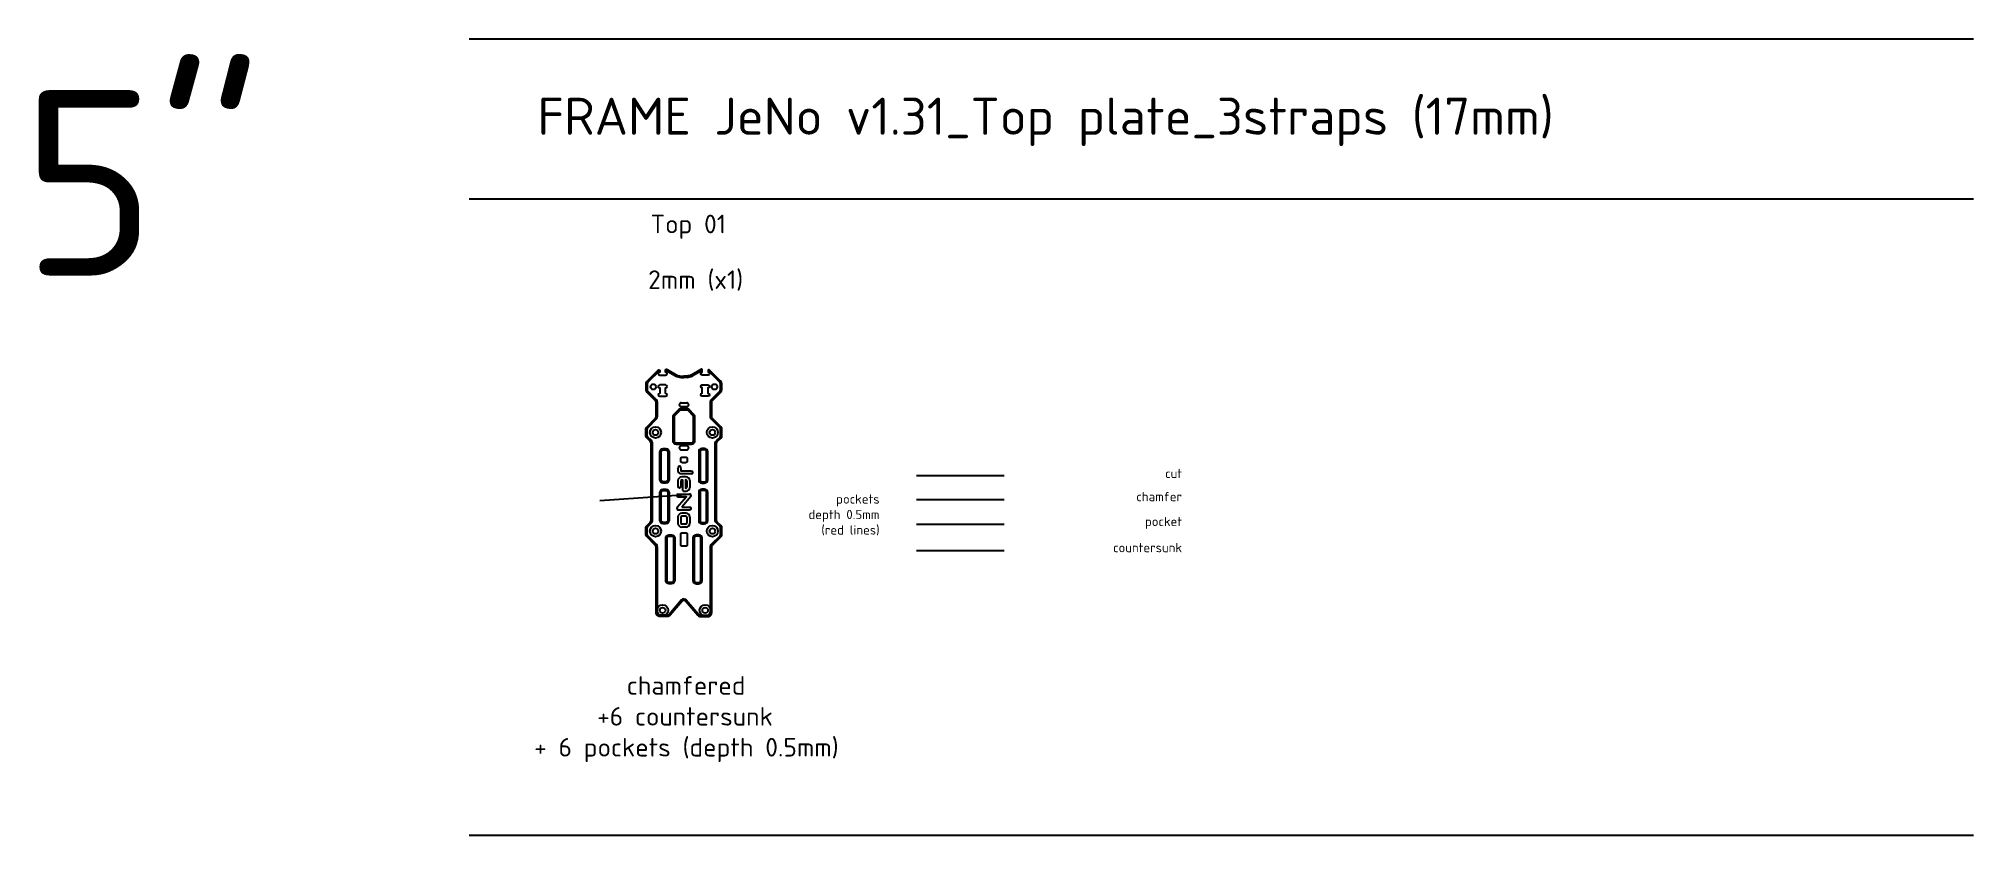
# Model space of a CAD drawing. Header units: millimetres. Extents: x -232 to 812, y 0 to 429.
import ezdxf

# ---------------------------------------------------------------- set-up
doc = ezdxf.new("R2010")
doc.units = ezdxf.units.MM
doc.linetypes.add('JIS_09_08', pattern=[10.75, 8, -0.55, 0.55, -0.55, 0.55, -0.55])
for name, color, linetype in [('Calque1', 150, 'Continuous'), ('Calque1_chamfered', 40, 'Continuous'), ('Calque1_countersunk', 90, 'Continuous'), ('Calque1_pocket', 10, 'Continuous')]:
    doc.layers.add(name, color=color, linetype=linetype)
doc.styles.get("Standard").update_dxf_attribs({"font": 'arial.ttf'})

msp = doc.modelspace()

# ---------------------------------------------------------------- linework, layer by layer
msp.add_line((117.1, 183.5), (70.6, 180.3))
at = {"layer": 'Calque1'}
for p, q in [((0, 429.5), (811.7, 429.5)), ((0, 343.2), (811.7, 343.2)), ((114.5, 233.2), (117.4, 233.2)), ((117.4, 231), (114.5, 231)), ((117.4, 210), (114.5, 210)), ((114.5, 207.8), (117.4, 207.8)), ((241.4, 193.9), (288.7, 193.9)), ((0, 0), (811.7, 0))]:
    msp.add_line(p, q, dxfattribs=at)
for points in [[(115.9, 126.8, 0.219685), (115.2, 126.4), (108.5, 118.6, -0.219685), (107, 117.9), (102.9, 117.9, -0.414214), (100.9, 119.9), (100.9, 155.2, 0.198912), (100.3, 156.6), (96, 160.9, -0.198912), (95.4, 162.4), (95.4, 165.6, -0.198912), (96, 167), (97.7, 168.7, 0.198912), (98.3, 170.1), (98.3, 211, 0.198912), (97.7, 212.5), (96, 214.2, -0.198912), (95.4, 215.6), (95.4, 218.8, -0.198912), (96, 220.2), (100.3, 224.6, 0.198912), (100.9, 226), (100.9, 233.6, 0.198912), (100.6, 234.3), (96.1, 238.8, -0.198912), (95.5, 240.2), (95.5, 241.8), (95.5, 243.5, -0.198912), (96.1, 244.9), (102, 250.8, -0.668179), (102.9, 250.5), (102.9, 249.7, 1), (102.9, 248.1), (106, 248.1, 1.000028), (106, 249.7), (106, 250.8, -0.58149), (106.8, 251.2), (111.7, 248.3, 0.134807), (114.3, 247.6), (115.9, 247.6)], [(115.9, 126.8, -0.219685), (116.7, 126.4), (123.4, 118.6, 0.219685), (124.9, 117.9), (128.9, 117.9, 0.414214), (130.9, 119.9), (130.9, 155.2, -0.198912), (131.5, 156.6), (135.9, 160.9, 0.198912), (136.4, 162.4), (136.4, 165.6, 0.198912), (135.9, 167), (134.1, 168.7, -0.198912), (133.5, 170.1), (133.5, 211, -0.198912), (134.1, 212.5), (135.9, 214.2, 0.198912), (136.4, 215.6), (136.4, 218.8, 0.198912), (135.9, 220.2), (131.5, 224.6, -0.198912), (130.9, 226), (130.9, 233.6, -0.198912), (131.2, 234.3), (135.7, 238.8, 0.198912), (136.3, 240.2), (136.3, 241.8), (136.3, 243.5, 0.198912), (135.7, 244.9), (129.8, 250.8, 0.668179), (129, 250.5), (129, 249.7, -1), (129, 248.1), (125.8, 248.1, -1.000028), (125.8, 249.7), (125.8, 250.8, 0.58149), (125, 251.2), (120.1, 248.3, -0.134807), (117.6, 247.6), (115.9, 247.6)]]:
    msp.add_lwpolyline(points, format="xyb", dxfattribs=at)
for points in [[(106, 236.7, 1), (106, 238.3), (106, 241.2, 1), (106, 242.8), (102.9, 242.8, 1), (102.9, 241.2), (102.9, 238.3, 1), (102.9, 236.7)], [(125.8, 236.7, -1), (125.8, 238.3), (125.8, 241.2, -1), (125.8, 242.8), (128.9, 242.8, -1), (128.9, 241.2), (128.9, 238.3, -1), (128.9, 236.7)], [(114.4, 229.4), (117.5, 229.4, -0.198912), (118.2, 229.1), (120.6, 226.6, -0.198912), (120.9, 225.9), (120.9, 212.4, -0.414214), (119.9, 211.4), (111.9, 211.4, -0.414214), (110.9, 212.4), (110.9, 225.9, -0.198912), (111.2, 226.6), (113.7, 229.1, -0.198912)], [(104.7, 207.8), (106.2, 207.8, -0.414214), (107.2, 206.8), (107.2, 191.6, -0.414214), (106.2, 190.6), (104.7, 190.6, -0.414214), (103.7, 191.6), (103.7, 206.8, -0.414214)], [(127.1, 207.8), (125.6, 207.8, 0.414214), (124.6, 206.8), (124.6, 191.6, 0.414214), (125.6, 190.6), (127.1, 190.6, 0.414214), (128.1, 191.6), (128.1, 206.8, 0.414214)], [(104.7, 185.9), (106.2, 185.9, -0.414214), (107.2, 184.9), (107.2, 169.7, -0.414214), (106.2, 168.7), (104.7, 168.7, -0.414214), (103.7, 169.7), (103.7, 184.9, -0.414214)], [(127.1, 185.9), (125.6, 185.9, 0.414214), (124.6, 184.9), (124.6, 169.7, 0.414214), (125.6, 168.7), (127.1, 168.7, 0.414214), (128.1, 169.7), (128.1, 184.9, 0.414214)], [(107.8, 161.3), (109.3, 161.3, -0.414214), (110.3, 160.3), (110.3, 137.3, -0.414214), (109.3, 136.3), (107.8, 136.3, -0.414214), (106.8, 137.3), (106.8, 160.3, -0.414214)], [(124, 161.3), (122.5, 161.3, 0.414214), (121.5, 160.3), (121.5, 137.3, 0.414214), (122.5, 136.3), (124, 136.3, 0.414214), (125, 137.3), (125, 160.3, 0.414214)]]:
    msp.add_lwpolyline(points, format="xyb", close=True, dxfattribs=at)
for centre in [(99.4, 241.8), (132.4, 241.8), (100.6, 217.2), (131.3, 217.2), (100.6, 164), (131.3, 164), (104.4, 121.3), (127.4, 121.3)]:
    msp.add_circle(centre, 1.5, dxfattribs=at)
for centre, start, end in [((114.5, 232.1), 90, 270), ((117.4, 232.1), 270, 90), ((114.5, 208.9), 90, 270), ((117.4, 208.9), 270, 90)]:
    msp.add_arc(centre, 1.1, start, end, dxfattribs=at)
at = {"layer": 'Calque1_chamfered'}
for p, q in [((106, 250.8), (111.3, 247.7)), ((125.8, 250.8), (120.5, 247.7)), ((114.3, 246.9), (115.9, 246.9)), ((117.6, 246.9), (115.9, 246.9)), ((241.4, 181.1), (288.7, 181.1))]:
    msp.add_line(p, q, dxfattribs=at)
for points in [[(115.9, 127.5, 0.219685), (114.6, 126.9), (107.9, 119, -0.219685), (107, 118.6), (102.9, 118.6, -0.414214), (101.6, 119.9), (101.6, 155.2, 0.198912), (100.8, 157.1), (96.5, 161.4, -0.198912), (96.1, 162.4), (96.1, 165.6, -0.198912), (96.5, 166.5), (98.2, 168.2, 0.198912), (99, 170.1), (99, 211, 0.198912), (98.2, 213), (96.5, 214.7, -0.198912), (96.1, 215.6), (96.1, 218.8, -0.198912), (96.5, 219.7), (100.8, 224.1, 0.198912), (101.6, 226), (101.6, 233.6, 0.198912), (101.1, 234.8), (96.6, 239.3, -0.198912), (96.2, 240.2), (96.2, 241.8), (96.2, 243.5, -0.198912), (96.6, 244.4), (102.9, 250.6)], [(115.9, 127.5, -0.219685), (117.2, 126.9), (123.9, 119, 0.219685), (124.9, 118.6), (128.9, 118.6, 0.414214), (130.2, 119.9), (130.2, 155.2, -0.198912), (131, 157.1), (135.4, 161.4, 0.198912), (135.7, 162.4), (135.7, 165.6, 0.198912), (135.4, 166.5), (133.6, 168.2, -0.198912), (132.8, 170.1), (132.8, 211, -0.198912), (133.6, 213), (135.4, 214.7, 0.198912), (135.7, 215.6), (135.7, 218.8, 0.198912), (135.4, 219.7), (131, 224.1, -0.198912), (130.2, 226), (130.2, 233.6, -0.198912), (130.7, 234.8), (135.2, 239.3, 0.198912), (135.6, 240.2), (135.6, 241.8), (135.6, 243.5, 0.198912), (135.2, 244.4), (129, 250.6)]]:
    msp.add_lwpolyline(points, format="xyb", dxfattribs=at)
for points in [[(114.4, 230.1), (117.5, 230.1, -0.198912), (118.7, 229.6), (121.1, 227.1, -0.198912), (121.6, 225.9), (121.6, 212.4, -0.414214), (119.9, 210.7), (111.9, 210.7, -0.414214), (110.2, 212.4), (110.2, 225.9, -0.198912), (110.7, 227.1), (113.2, 229.6, -0.198912)], [(104.7, 208.5), (106.2, 208.5, -0.414214), (107.9, 206.8), (107.9, 191.6, -0.414214), (106.2, 189.9), (104.7, 189.9, -0.414214), (103, 191.6), (103, 206.8, -0.414214)], [(127.1, 208.5), (125.6, 208.5, 0.414214), (123.9, 206.8), (123.9, 191.6, 0.414214), (125.6, 189.9), (127.1, 189.9, 0.414214), (128.8, 191.6), (128.8, 206.8, 0.414214)], [(104.7, 186.6), (106.2, 186.6, -0.414214), (107.9, 184.9), (107.9, 169.7, -0.414214), (106.2, 168), (104.7, 168, -0.414214), (103, 169.7), (103, 184.9, -0.414214)], [(127.1, 186.6), (125.6, 186.6, 0.414214), (123.9, 184.9), (123.9, 169.7, 0.414214), (125.6, 168), (127.1, 168, 0.414214), (128.8, 169.7), (128.8, 184.9, 0.414214)], [(107.8, 162), (109.3, 162, -0.414214), (111, 160.3), (111, 137.3, -0.414214), (109.3, 135.6), (107.8, 135.6, -0.414214), (106.1, 137.3), (106.1, 160.3, -0.414214)], [(124, 162), (122.5, 162, 0.414214), (120.8, 160.3), (120.8, 137.3, 0.414214), (122.5, 135.6), (124, 135.6, 0.414214), (125.7, 137.3), (125.7, 160.3, 0.414214)]]:
    msp.add_lwpolyline(points, format="xyb", close=True, dxfattribs=at)
for centre, start, end in [((114.3, 252.6), 239.2897, 270), ((117.6, 252.6), 270, 300.7103)]:
    msp.add_arc(centre, 5.7, start, end, dxfattribs=at)
at = {"layer": 'Calque1_countersunk'}
msp.add_line((241.4, 153.6), (288.7, 153.6), dxfattribs=at)
for centre in [(100.6, 217.2), (131.3, 217.2), (100.6, 164), (131.3, 164), (104.4, 121.3), (127.4, 121.3)]:
    msp.add_circle(centre, 3, dxfattribs=at)
at = {"layer": 'Calque1_pocket'}
for p, q in [((112.7, 191.2), (112.7, 188)), ((112.8, 188), (112.7, 188)), ((114.3, 191.2), (114.3, 188)), ((117.1, 193.2), (114.7, 193.2)), ((117.5, 191.2), (117.5, 187.6)), ((119.1, 191.2), (119.1, 187.6)), ((112.9, 184), (119, 184)), ((119.6, 182.7), (114.7, 177)), ((112.7, 171.6), (112.7, 168.2)), ((114.3, 171.6), (114.3, 168.2)), ((114.7, 177), (119, 177)), ((117.1, 173.6), (114.7, 173.6)), ((117.1, 172), (114.7, 172)), ((117.1, 167.8), (114.7, 167.8)), ((117.5, 171.6), (117.5, 168.2)), ((119.1, 171.6), (119.1, 168.2)), ((241.4, 167.7), (288.7, 167.7)), ((117.1, 166.2), (114.7, 166.2))]:
    msp.add_line(p, q, dxfattribs=at)
for points in [[(115.2, 203.9), (116.7, 203.9, -0.414214), (117.7, 202.9), (117.7, 201.9, -0.414214), (116.7, 200.9), (115.2, 200.9, -0.414214), (114.2, 201.9), (114.2, 202.9, -0.414214)], [(115.2, 163.1), (116.7, 163.1, -0.414214), (117.7, 162.1), (117.7, 156.8, -0.414214), (116.7, 155.8), (115.2, 155.8, -0.414214), (114.2, 156.8), (114.2, 162.1, -0.414214)]]:
    msp.add_lwpolyline(points, format="xyb", close=True, dxfattribs=at)
for points in [[(119.9, 194.8), (114.7, 194.8, -0.245066), (113.2, 195.5, -0.113399), (112.9, 196.4, -0.037158), (112.7, 198.2, -0.049183)], [(119.9, 196.4), (114.7, 196.4, -0.245066), (114.5, 196.4, -0.113399), (114.5, 196.7, -0.037158), (114.3, 198.2)], [(114.7, 191.6), (115.1, 191.6), (115.1, 186.4, 0.414214), (115.9, 185.6), (117.1, 185.6)], [(112.9, 182.4), (117.3, 182.4), (112.3, 176.7, 0.640968), (112.9, 175.4), (119, 175.4)]]:
    msp.add_lwpolyline(points, format="xyb", dxfattribs=at)
msp.add_lwpolyline([(117.1, 191.6), (116.7, 191.6), (116.7, 187.2), (117.1, 187.2)], dxfattribs=at)
for centre, radius, start, end in [((113.5, 198.2), 0.8, 0.5299, 180.5299), ((114.7, 191.2), 2, 90, 180), ((113.5, 188), 0.787, 180, 0), ((114.7, 191.2), 0.4, 90, 180), ((117.1, 191.2), 2, 0, 90), ((117.1, 191.2), 0.4, 0, 90), ((119.9, 195.6), 0.8, 270, 90), ((112.9, 183.2), 0.8, 90, 270), ((117.1, 187.6), 2, 270, 0), ((117.1, 187.6), 0.4, 270, 0), ((119, 183.2), 0.8, 319.3657, 90), ((114.7, 171.6), 2, 90, 180), ((114.7, 168.2), 2, 180, 270), ((114.7, 171.6), 0.4, 90, 180), ((114.7, 168.2), 0.4, 180, 270), ((117.1, 171.6), 2, 0, 90), ((117.1, 171.6), 0.4, 0, 90), ((117.1, 168.2), 2, 270, 0), ((117.1, 168.2), 0.4, 270, 0), ((119, 176.2), 0.8, 270, 90)]:
    msp.add_arc(centre, radius, start, end, dxfattribs=at)

# ---------------------------------------------------------------- texts
at = {"linetype": 'JIS_09_08'}
for s, width, insert, char_height, attachment_point in [('{\\fISOCPEUR|b0|i0|c0|p34;5"}', 327.756, (-241.5, 401.8), 100, 1), ('{\\fISOCPEUR|b0|i0|c0|p34;FRAME JeNo v1.31_Top plate_3straps (17mm)}', 689.507, (36.9, 397.7), 20, 1), ('{\\fISOCPEUR|b0|i0|c0|p34;Top 01}', 327.756, (97.9, 334.6), 10, 1), ('{\\fISOCPEUR|b0|i0|c0|p34;2mm (x1)}', 327.756, (96.6, 304.6), 10, 1), ('{\\fISOCPEUR|b0|i0|c0|p34;pockets \\Pdepth 0.5mm\\P(red lines) }', 327.756, (221.5, 183.8), 5, 3), ('\\pi133.87807;{\\fISOCPEUR|b0|i0|c0|p34;chamfered\\P\\pi117.87807;+6 countersunk\\P\\pi83.87807;+ 6 pockets (depth 0.5mm)}', 327.756, (-48.8, 85.8), 10, 1)]:
    msp.add_mtext_dynamic_manual_height_columns(s, width=width, gutter_width=12.5, heights=[0], dxfattribs=dict(at, insert=insert, char_height=char_height, attachment_point=attachment_point))
at = {"layer": 'Calque1', "insert": (384.7, 197.6), "char_height": 5, "attachment_point": 3}
msp.add_mtext_dynamic_manual_height_columns('{\\fISOCPEUR|b0|i0|c0|p34;cut}', width=327.756, gutter_width=12.5, heights=[0], dxfattribs=at)
at = {"layer": 'Calque1_chamfered', "insert": (384.7, 185.1), "char_height": 5, "attachment_point": 3}
msp.add_mtext_dynamic_manual_height_columns('{\\fISOCPEUR|b0|i0|c0|p34;chamfer}', width=327.756, gutter_width=12.5, heights=[0], dxfattribs=at)
at = {"layer": 'Calque1_countersunk', "insert": (384.7, 157.6), "char_height": 5, "attachment_point": 3}
msp.add_mtext_dynamic_manual_height_columns('{\\fISOCPEUR|b0|i0|c0|p34;countersunk}', width=327.756, gutter_width=12.5, heights=[0], dxfattribs=at)
at = {"layer": 'Calque1_pocket', "insert": (384.7, 171.7), "char_height": 5, "attachment_point": 3}
msp.add_mtext_dynamic_manual_height_columns('{\\fISOCPEUR|b0|i0|c0|p34;pocket}', width=327.756, gutter_width=12.5, heights=[0], dxfattribs=at)

doc.saveas('drawing.dxf')
